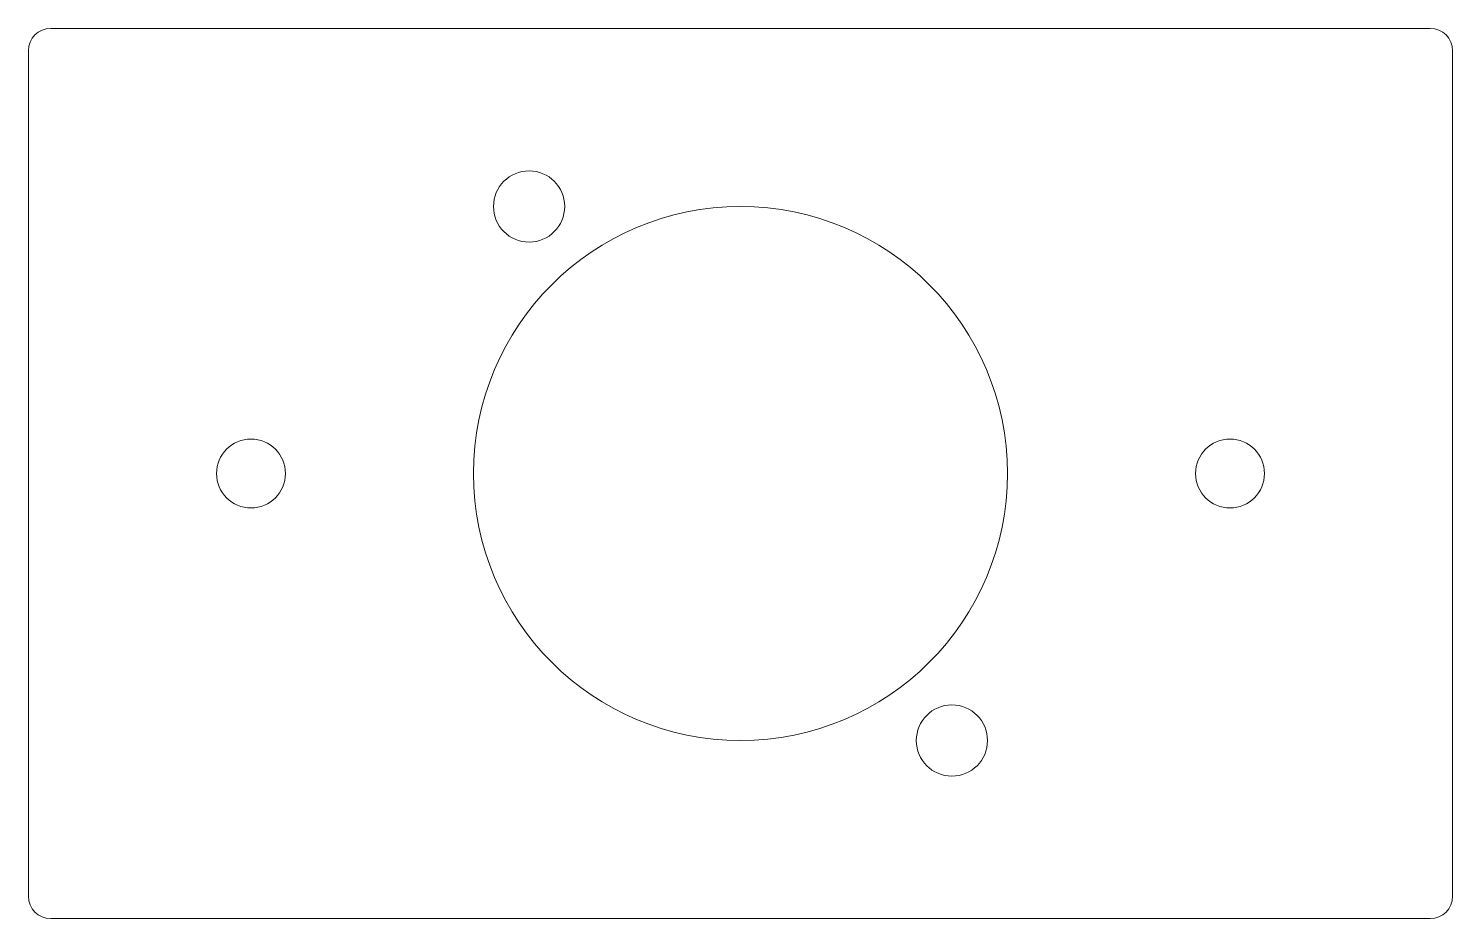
# Model space of a CAD drawing. Extents: x -32 to 32, y -20 to 20.
import ezdxf

# ---------------------------------------------------------------- set-up
doc = ezdxf.new("R2010")
doc.units = 0
doc.layers.get('0').update_dxf_attribs({"linetype": 'CONTINUOUS', "lineweight": 5, "true_color": 0xffffff})
doc.layers.add('Sketch003', color=7, linetype='CONTINUOUS', lineweight=5, true_color=0xffffff)

msp = doc.modelspace()

# ---------------------------------------------------------------- linework, layer by layer
for centre, start, end in [((-31, 19), 90, 180), ((31, 19), 0, 90), ((-31, -19), 180, 270), ((31, -19), 270, 0)]:
    msp.add_arc(centre, 1, start, end)
at = {"layer": 'Sketch003'}
for p, q in [((31, 20), (-31, 20)), ((-32, 19), (-32, -19)), ((32, -19), (32, 19)), ((-31, -20), (31, -20))]:
    msp.add_line(p, q, dxfattribs=at)
for centre, radius in [((-9.5, 12), 1.6), ((0, 0), 12), ((-22, 0), 1.55), ((22, 0), 1.55), ((9.5, -12), 1.6)]:
    msp.add_circle(centre, radius, dxfattribs=at)

doc.saveas('drawing.dxf')
